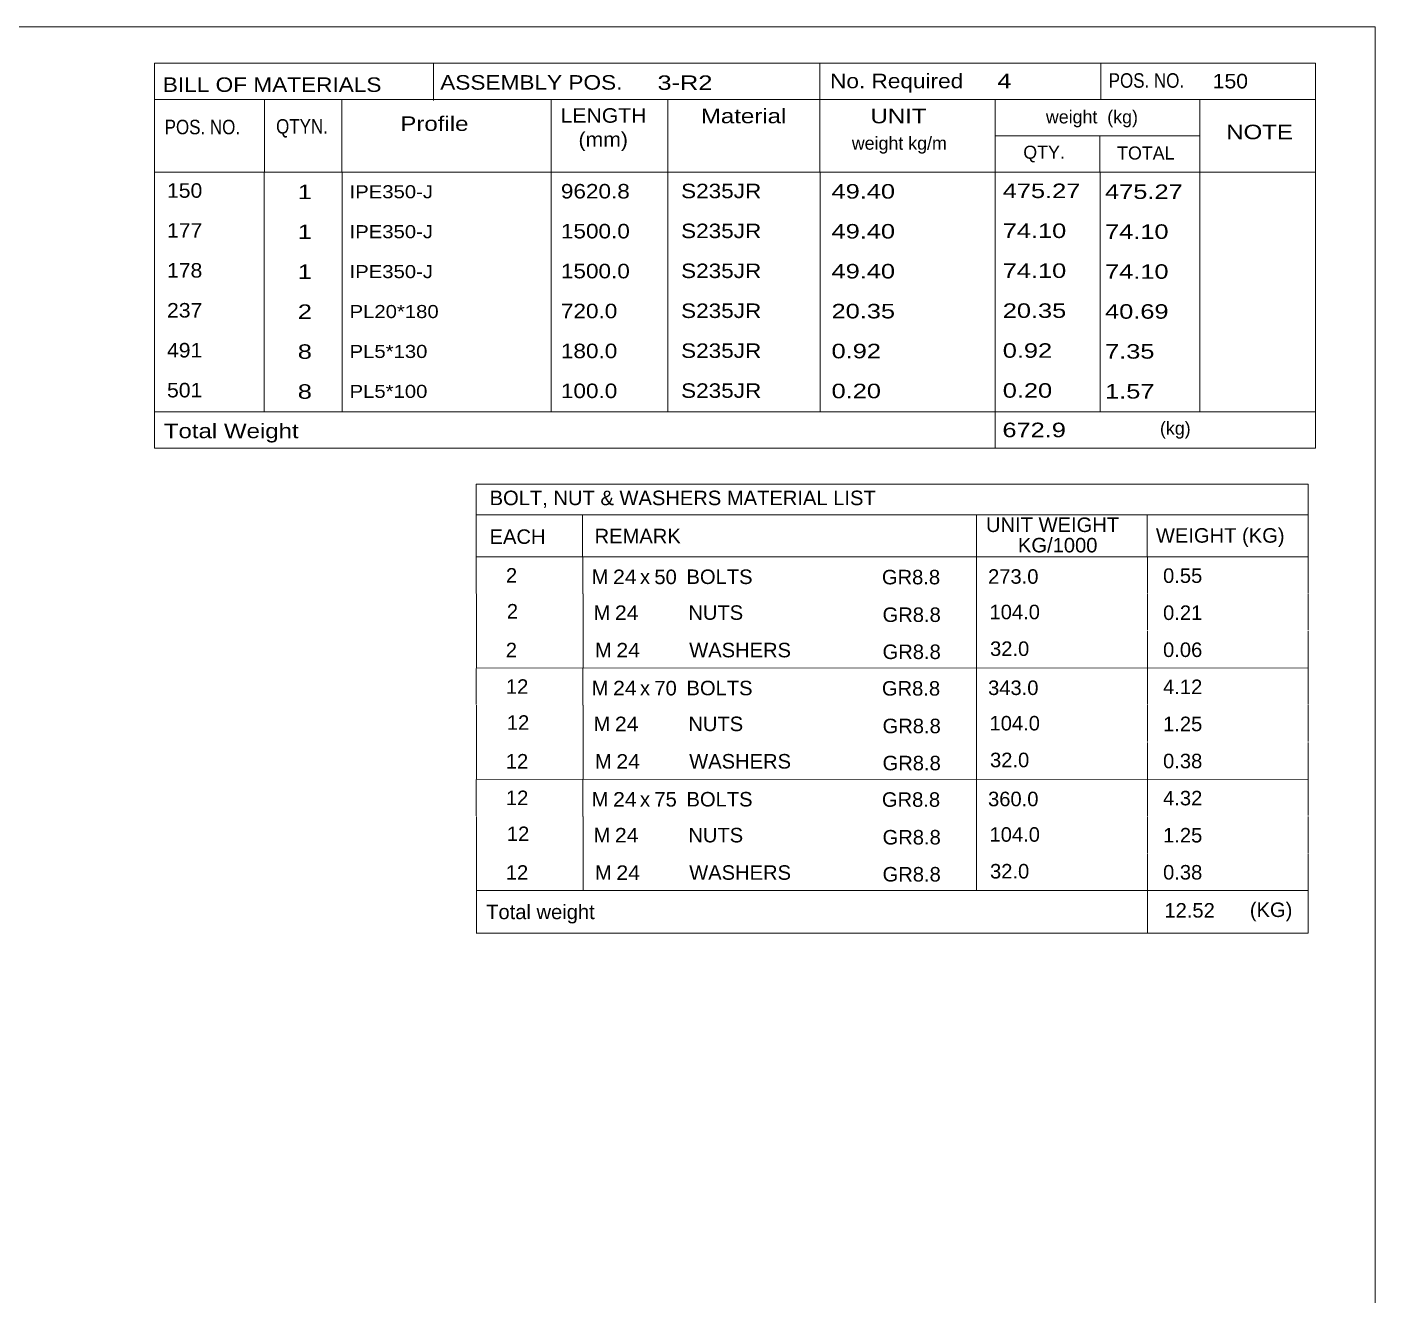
# Model space of a CAD drawing. Header units: millimetres. Extents: x 2 to 825, y 1 to 579.
# Drawn here: x 620.7 to 825, y 386.8 to 579 of the extents above; entities that cross this region are included whole.
import ezdxf

# ---------------------------------------------------------------- set-up
doc = ezdxf.new("R2010")
doc.units = ezdxf.units.MM
doc.linetypes.add('XKITLINE00', pattern=[0])
doc.layers.add('DrawingSheet', color=5, linetype='Continuous', lineweight=0)
doc.layers.add('OtherObjectType', color=7, linetype='Continuous', lineweight=0)
doc.styles.add('ARIAL_NARROW', font='ARIALN.TTF')

# ---------------------------------------------------------------- blocks, each defined once
blk = doc.blocks.new('*A70')
at = {"layer": 'DrawingSheet', "color": 5, "linetype": 'XKITLINE00', "lineweight": 0}
for p, q in [((825, 579), (5, 579)), ((825, 5), (825, 579))]:
    blk.add_line(p, q, dxfattribs=at)
blk = doc.blocks.new('*A71')
at = {"layer": 'OtherObjectType', "color": 7, "linetype": 'XKITLINE00', "lineweight": 0}
for p, q in [((688.76, 509.7), (688.75, 498.7)), ((688.76, 509.7), (814.88, 509.7)), ((814.88, 509.7), (814.88, 498.7)), ((688.75, 505.05), (814.88, 505.05)), ((704.87, 505.06), (704.87, 498.7)), ((764.57, 505.06), (764.57, 498.7)), ((790.47, 505.04), (790.47, 498.7)), ((688.76, 498.67), (688.76, 493.17)), ((688.77, 498.7), (814.88, 498.7)), ((704.92, 498.7), (704.92, 493.08)), ((764.57, 498.7), (764.57, 493.08)), ((790.5, 498.7), (790.5, 493.2)), ((814.88, 498.7), (814.88, 493.2)), ((688.79, 493.08), (688.79, 487.47)), ((704.95, 493.08), (704.95, 487.46)), ((764.57, 493.08), (764.57, 487.46)), ((790.5, 493.08), (790.5, 487.58)), ((814.88, 493.08), (814.88, 487.58)), ((688.79, 487.45), (688.79, 481.88)), ((704.95, 487.46), (704.95, 481.84)), ((764.57, 487.46), (764.57, 481.84)), ((790.5, 487.46), (790.5, 481.85)), ((814.88, 487.46), (814.88, 481.85)), ((814.88, 481.85), (688.75, 481.88)), ((688.76, 481.81), (688.76, 476.31)), ((704.92, 481.84), (704.92, 476.22)), ((764.57, 481.84), (764.57, 476.22)), ((790.5, 481.84), (790.5, 476.34)), ((814.88, 481.84), (814.88, 476.34)), ((688.79, 476.22), (688.79, 470.61)), ((704.95, 476.22), (704.95, 470.61)), ((764.57, 476.22), (764.57, 470.61)), ((790.5, 476.22), (790.5, 470.72)), ((814.88, 476.22), (814.88, 470.72)), ((688.79, 470.59), (688.79, 465.02)), ((704.95, 470.6), (704.95, 464.99)), ((764.57, 470.61), (764.57, 464.99)), ((790.5, 470.6), (790.5, 465)), ((814.88, 470.6), (814.88, 464.99)), ((814.88, 464.99), (688.75, 465.02)), ((688.76, 464.96), (688.76, 459.46)), ((704.92, 464.98), (704.92, 459.37)), ((764.57, 464.99), (764.57, 459.37)), ((790.5, 464.98), (790.5, 459.48)), ((814.88, 464.99), (814.88, 459.49)), ((688.79, 459.37), (688.79, 453.75)), ((704.95, 459.37), (704.95, 453.75)), ((764.57, 459.37), (764.57, 453.75)), ((790.5, 459.36), (790.5, 453.86)), ((814.88, 459.37), (814.88, 453.87)), ((688.79, 453.73), (688.79, 448.17)), ((704.95, 453.75), (704.95, 448.13)), ((764.57, 453.75), (764.57, 448.13)), ((790.5, 453.75), (790.5, 448.14)), ((814.88, 453.75), (814.88, 448.14)), ((814.88, 448.14), (688.75, 448.17)), ((688.78, 448.13), (688.78, 441.72)), ((688.85, 448.13), (814.87, 448.13)), ((790.5, 448.1), (790.5, 441.68)), ((814.87, 448.1), (814.87, 441.69)), ((688.77, 441.68), (814.87, 441.68))]:
    blk.add_line(p, q, dxfattribs=at)
at = {"layer": 'OtherObjectType', "color": 7, "style": 'ARIAL_NARROW'}
for s, width, p in [('BOLT, NUT & WASHERS MATERIAL LIST', 1.211571, (690.79, 506.54)), ('EACH', 1.211571, (690.78, 500.67)), ('REMARK', 1.211571, (706.7, 500.76)), ('UNIT WEIGHT', 1.211571, (766.03, 502.47)), ('WEIGHT (KG)', 1.211571, (791.78, 500.85)), (' KG/1000', 1.211571, (770.02, 499.38)), ('2', 1.211571, (693.26, 494.8)), ('M', 1.211571, (706.26, 494.6)), ('24', 1.275, (709.5, 494.58)), ('50', 1.211571, (715.76, 494.57)), ('BOLTS', 1.211571, (720.63, 494.59)), ('GR8.8', 1.211571, (750.25, 494.54)), ('273.0', 1.211571, (766.34, 494.63)), ('0.55', 1.211571, (792.87, 494.76)), ('x', 1.211571, (713.58, 494.58)), ('2', 1.211571, (693.4, 489.36)), ('M', 1.211571, (706.54, 489.16)), ('24', 1.275, (709.78, 489.14)), ('NUTS', 1.211571, (720.91, 489.16)), ('GR8.8', 1.211571, (750.35, 488.84)), ('104.0', 1.211571, (766.56, 489.25)), ('0.21', 1.211571, (792.87, 489.14)), ('2', 1.211571, (693.24, 483.49)), ('M', 1.211571, (706.76, 483.49)), ('24', 1.275, (710, 483.47)), ('WASHERS', 1.211571, (721.04, 483.48)), ('GR8.8', 1.211571, (750.35, 483.22)), ('32.0', 1.211571, (766.64, 483.69)), ('0.06', 1.211571, (792.87, 483.53)), ('12', 1.211571, (693.26, 477.95)), ('M', 1.211571, (706.26, 477.74)), ('24', 1.275, (709.5, 477.72)), ('x', 1.211571, (713.58, 477.72)), ('70', 1.211571, (715.76, 477.71)), ('BOLTS', 1.211571, (720.63, 477.73)), ('GR8.8', 1.211571, (750.25, 477.68)), ('343.0', 1.211571, (766.34, 477.77)), ('4.12', 1.211571, (792.87, 477.91)), ('12', 1.211571, (693.4, 472.5)), ('M', 1.211571, (706.54, 472.31)), ('24', 1.275, (709.78, 472.29)), ('NUTS', 1.211571, (720.91, 472.3)), ('GR8.8', 1.211571, (750.35, 471.98)), ('104.0', 1.211571, (766.56, 472.4)), ('1.25', 1.211571, (792.87, 472.29)), ('12', 1.211571, (693.24, 466.63)), ('M', 1.211571, (706.76, 466.63)), ('24', 1.275, (710, 466.61)), ('WASHERS', 1.211571, (721.04, 466.63)), ('GR8.8', 1.211571, (750.35, 466.36)), ('32.0', 1.211571, (766.64, 466.83)), ('0.38', 1.211571, (792.87, 466.67)), ('12', 1.211571, (693.26, 461.09)), ('M', 1.211571, (706.26, 460.88)), ('24', 1.275, (709.5, 460.86)), ('x', 1.211571, (713.58, 460.87)), ('75', 1.211571, (715.76, 460.86)), ('BOLTS', 1.211571, (720.63, 460.88)), ('GR8.8', 1.211571, (750.25, 460.83)), ('360.0', 1.211571, (766.34, 460.92)), ('4.32', 1.211571, (792.87, 461.05)), ('12', 1.211571, (693.4, 455.64)), ('104.0', 1.211571, (766.56, 455.54)), ('M', 1.211571, (706.54, 455.45)), ('24', 1.275, (709.78, 455.43)), ('NUTS', 1.211571, (720.91, 455.44)), ('GR8.8', 1.211571, (750.35, 455.12)), ('1.25', 1.211571, (792.87, 455.43)), ('12', 1.211571, (693.24, 449.78)), ('M', 1.211571, (706.76, 449.78)), ('24', 1.275, (710, 449.75)), ('WASHERS', 1.211571, (721.04, 449.77)), ('GR8.8', 1.211571, (750.35, 449.51)), ('32.0', 1.211571, (766.64, 449.97)), ('0.38', 1.211571, (792.87, 449.81)), ('Total weight', 1.211571, (690.26, 443.81)), ('12.52', 1.211571, (793.07, 444.04)), ('(KG)', 1.211571, (806.02, 444.13))]:
    blk.add_text(s, height=2.2, dxfattribs=dict(at, width=width)).set_placement(p)
blk = doc.blocks.new('*A76')
at = {"layer": 'OtherObjectType', "color": 7, "linetype": 'XKITLINE00', "lineweight": 0}
for p, q in [((639.98, 573.5), (815.98, 573.5)), ((639.98, 573.5), (639.98, 562.5)), ((682.26, 573.42), (682.26, 567.87)), ((740.85, 568), (740.85, 573.5)), ((783.43, 567.96), (783.43, 573.42)), ((815.98, 568), (815.98, 573.5)), ((639.98, 568), (815.98, 568)), ((656.64, 568), (656.64, 557)), ((668.4, 567.98), (668.4, 557.03)), ((700.12, 567.99), (700.13, 557)), ((717.78, 567.98), (717.78, 557)), ((740.85, 567.98), (740.85, 557)), ((767.43, 568), (767.43, 557)), ((798.42, 568), (798.42, 557)), ((815.98, 568), (815.98, 562.5)), ((639.98, 562.5), (639.98, 557)), ((767.45, 562.52), (798.45, 562.52)), ((783.28, 562.52), (783.28, 557)), ((815.98, 562.5), (815.98, 557)), ((639.98, 557), (815.98, 557)), ((639.98, 557), (639.98, 550.95)), ((656.63, 557), (656.63, 550.95)), ((668.44, 556.99), (668.44, 550.95)), ((700.12, 557), (700.11, 550.95)), ((717.79, 557), (717.79, 550.95)), ((740.87, 557), (740.87, 550.95)), ((767.44, 557), (767.44, 550.95)), ((783.33, 556.95), (783.33, 550.95)), ((798.43, 557), (798.43, 550.95)), ((815.98, 557), (815.98, 550.95)), ((639.98, 550.95), (639.98, 544.9)), ((656.63, 550.95), (656.63, 544.9)), ((668.44, 550.94), (668.44, 544.9)), ((700.12, 550.95), (700.11, 544.9)), ((717.79, 550.95), (717.79, 544.9)), ((740.87, 550.95), (740.87, 544.9)), ((767.44, 550.95), (767.44, 544.9)), ((783.33, 550.9), (783.33, 544.9)), ((798.43, 550.95), (798.43, 544.9)), ((815.98, 550.95), (815.98, 544.9)), ((639.98, 544.9), (639.98, 538.85)), ((656.63, 544.9), (656.63, 538.85)), ((668.44, 544.89), (668.44, 538.85)), ((700.12, 544.9), (700.11, 538.85)), ((717.79, 544.9), (717.79, 538.85)), ((740.87, 544.9), (740.87, 538.85)), ((767.44, 544.9), (767.44, 538.85)), ((783.33, 544.85), (783.33, 538.85)), ((798.43, 544.9), (798.43, 538.85)), ((815.98, 544.9), (815.98, 538.85)), ((639.98, 538.85), (639.98, 532.8)), ((656.63, 538.85), (656.63, 532.8)), ((668.44, 538.84), (668.44, 532.8)), ((700.12, 538.85), (700.11, 532.8)), ((717.79, 538.85), (717.79, 532.8)), ((740.87, 538.85), (740.87, 532.8)), ((767.44, 538.85), (767.44, 532.8)), ((783.33, 538.8), (783.33, 532.8)), ((798.43, 538.85), (798.43, 532.8)), ((815.98, 538.85), (815.98, 532.8)), ((639.98, 532.8), (639.98, 526.75)), ((656.63, 532.8), (656.63, 526.75)), ((668.44, 532.79), (668.44, 526.75)), ((700.12, 532.8), (700.11, 526.75)), ((717.79, 532.8), (717.79, 526.75)), ((740.87, 532.8), (740.87, 526.75)), ((767.44, 532.8), (767.44, 526.75)), ((783.33, 532.75), (783.33, 526.75)), ((798.43, 532.8), (798.43, 526.75)), ((815.98, 532.8), (815.98, 526.75)), ((639.98, 526.75), (639.98, 520.7)), ((656.63, 526.75), (656.63, 520.7)), ((668.44, 526.74), (668.44, 520.7)), ((700.12, 526.75), (700.11, 520.7)), ((717.79, 526.75), (717.79, 520.7)), ((740.87, 526.75), (740.87, 520.7)), ((767.44, 526.75), (767.44, 520.7)), ((783.33, 526.7), (783.33, 520.7)), ((798.43, 526.75), (798.43, 520.7)), ((815.98, 526.75), (815.98, 520.7)), ((639.98, 520.7), (815.98, 520.7)), ((639.98, 520.7), (639.98, 515.2)), ((767.44, 520.7), (767.44, 515.2)), ((815.98, 520.7), (815.98, 515.2)), ((639.98, 515.2), (815.98, 515.2))]:
    blk.add_line(p, q, dxfattribs=at)
at = {"layer": 'OtherObjectType', "color": 7, "style": 'ARIAL_NARROW'}
for s, height, width, p in [('BILL OF MATERIALS', 2.2, 1.36, (641.25, 569.16)), ('ASSEMBLY POS.', 2.2, 1.36, (683.3, 569.5)), ('3-R2', 2.2, 1.525501, (716.23, 569.46)), ('No. Required', 2.2, 1.36, (742.39, 569.72)), ('4', 2.2, 1.525501, (767.75, 569.72)), ('POS. NO.', 2.2, 1.02, (784.63, 569.79)), ('150', 2.2, 1.270501, (800.4, 569.69)), ('LENGTH', 2.2, 1.275, (701.54, 564.49)), ('Material', 2.2, 1.445, (722.81, 564.41)), ('UNIT', 2.2, 1.445, (748.52, 564.4)), ('weight  (kg)', 1.98, 1.19, (775.11, 564.39)), ('POS. NO.', 2.2, 1.02, (641.53, 562.74)), ('QTYN.', 2.2, 1.02, (658.42, 562.84)), ('Profile', 2.2, 1.445, (677.26, 563.25)), ('NOTE', 2.2, 1.445, (802.44, 561.99)), ('(mm)', 2.2, 1.275, (704.26, 560.86)), ('weight kg/m', 1.98, 1.19, (745.69, 560.4)), ('QTY.', 1.98, 1.19, (771.68, 559.03)), ('TOTAL', 1.98, 1.19, (785.9, 558.91)), ('150', 2.2, 1.270501, (641.89, 553.12)), ('1', 2.2, 1.525501, (661.71, 552.91)), ('IPE350-J', 1.98, 1.355501, (669.56, 553.04)), ('9620.8', 2.2, 1.355501, (701.59, 553.01)), ('S235JR', 2.2, 1.355501, (719.81, 553.05)), ('49.40', 2.2, 1.525501, (742.62, 552.99)), ('475.27', 2.2, 1.525501, (768.57, 553.07)), ('475.27', 2.2, 1.525501, (784.08, 552.94)), ('177', 2.2, 1.270501, (641.89, 547.07)), ('1', 2.2, 1.525501, (661.71, 546.86)), ('IPE350-J', 1.98, 1.355501, (669.56, 546.99)), ('1500.0', 2.2, 1.355501, (701.59, 546.96)), ('S235JR', 2.2, 1.355501, (719.81, 547)), ('49.40', 2.2, 1.525501, (742.62, 546.94)), ('74.10', 2.2, 1.525501, (768.57, 547.02)), ('74.10', 2.2, 1.525501, (784.08, 546.89)), ('178', 2.2, 1.270501, (641.89, 541.02)), ('1', 2.2, 1.525501, (661.71, 540.81)), ('IPE350-J', 1.98, 1.355501, (669.56, 540.94)), ('1500.0', 2.2, 1.355501, (701.59, 540.91)), ('S235JR', 2.2, 1.355501, (719.81, 540.95)), ('49.40', 2.2, 1.525501, (742.62, 540.89)), ('74.10', 2.2, 1.525501, (768.57, 540.97)), ('74.10', 2.2, 1.525501, (784.08, 540.84)), ('237', 2.2, 1.270501, (641.89, 534.97)), ('2', 2.2, 1.525501, (661.71, 534.76)), ('PL20*180', 1.98, 1.355501, (669.56, 534.89)), ('720.0', 2.2, 1.355501, (701.59, 534.86)), ('S235JR', 2.2, 1.355501, (719.81, 534.9)), ('20.35', 2.2, 1.525501, (742.62, 534.84)), ('20.35', 2.2, 1.525501, (768.57, 534.92)), ('40.69', 2.2, 1.525501, (784.08, 534.79)), ('491', 2.2, 1.270501, (641.89, 528.92)), ('8', 2.2, 1.525501, (661.71, 528.71)), ('PL5*130', 1.98, 1.355501, (669.56, 528.84)), ('180.0', 2.2, 1.355501, (701.59, 528.81)), ('S235JR', 2.2, 1.355501, (719.81, 528.85)), ('0.92', 2.2, 1.525501, (742.62, 528.79)), ('0.92', 2.2, 1.525501, (768.57, 528.87)), ('7.35', 2.2, 1.525501, (784.08, 528.74)), ('501', 2.2, 1.270501, (641.89, 522.87)), ('8', 2.2, 1.525501, (661.71, 522.66)), ('PL5*100', 1.98, 1.355501, (669.56, 522.79)), ('100.0', 2.2, 1.355501, (701.59, 522.76)), ('S235JR', 2.2, 1.355501, (719.81, 522.8)), ('0.20', 2.2, 1.525501, (742.62, 522.74)), ('0.20', 2.2, 1.525501, (768.57, 522.82)), ('1.57', 2.2, 1.525501, (784.08, 522.69)), ('672.9', 2.2, 1.525501, (768.52, 516.84)), ('(kg)', 1.98, 1.19, (792.4, 517.21)), ('Total Weight', 2.2, 1.445, (641.4, 516.69))]:
    blk.add_text(s, height=height, dxfattribs=dict(at, width=width)).set_placement(p)

msp = doc.modelspace()

# ---------------------------------------------------------------- block references
at = {"lineweight": 0}
for name in ['*A70', '*A76', '*A71']:
    msp.add_blockref(name, (0, 0), dxfattribs=at)

doc.saveas('drawing.dxf')
